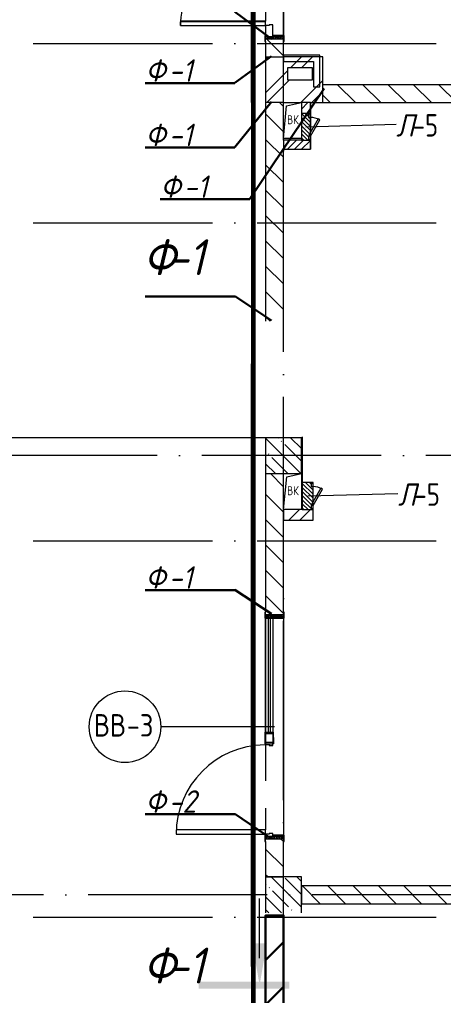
# Model space of a CAD drawing. Header units: millimetres. Extents: x -592259 to 288321, y -552984 to 293768.
# Drawn here: x 154590 to 159324, y 34901 to 45792 of the extents above; entities that cross this region are included whole.
import ezdxf

# ---------------------------------------------------------------- set-up
doc = ezdxf.new("R2010")
doc.units = ezdxf.units.MM
doc.linetypes.add('ADSK_Линия сетки', pattern=[2500, 2000, -250, 0, -250])
doc.linetypes.add('ADSK_Скрыто', pattern=[600, 300, -300])
for name, color, linetype, lineweight in [('0.1) Блок', 6, 'Continuous', 30), ('2)Фарх готовы', 3, 'Continuous', 30), ('2)Фархверки', 40, 'Continuous', 30), ('4.1) Штук. 3 вып', 6, 'Continuous', 60), ('4.1.1) Штук.  швы3 вып.', 6, 'Continuous', 60), ('A-DETL-____-OTLN', 250, 'Continuous', 5), ('A-DETL-GENF-OTLN', 250, 'Continuous', 5), ('A-DOOR-____-IDEN', 250, 'Continuous', 9), ('A-DOOR-____-MCUT', 250, 'Continuous', 5), ('A-DOOR-____-OTLN', 250, 'Continuous', 5), ('A-DOOR-FRAM-MCUT', 250, 'Continuous', 5), ('A-DOOR-FRAM-OTLN', 250, 'Continuous', 5), ('A-DOOR-GLAZ-MCUT', 250, 'Continuous', 5), ('A-FLOR-____-OTLN', 250, 'Continuous', 9), ('A-GENM-____-MCUT', 250, 'Continuous', 25), ('A-GENM-____-OTLN', 250, 'Continuous', 9), ('A-GLAZ-____-OTLN', 250, 'Continuous', 5), ('A-WALL-____-MCUT', 250, 'Continuous', 13), ('A-WALL-____-PATT', 250, 'Continuous', 13), ('G-____-____-SYMB', 250, 'ADSK_Скрыто', 9), ('I-WALL-____-OTLN', 250, 'Continuous', 9), ('S-COLS-____-MCUT', 250, 'Continuous', 25), ('S-COLS-____-OTLN', 250, 'Continuous', 9), ('S-GRID-____-OTLN', 250, 'Continuous', 9)]:
    doc.layers.add(name, color=color, linetype=linetype, lineweight=lineweight)
doc.styles.add('GOST Common_1', font='', dxfattribs={"width": 0.9, "height": 250})
doc.styles.add('ISOCPEUR', font='isocpeur.ttf', dxfattribs={"width": 0.8, "height": 100})
doc.styles.add('ISOCPEUR_I', font='isocpeui.ttf', dxfattribs={"width": 0.9, "height": 12.5})
doc.styles.add('ISOCPEUR_I_1', font='ГОСТ тип А.ttf', dxfattribs={"height": 2500})
doc.styles.get('GOST Common_1').set_extended_font_data('GOST Common')
pattern_1 = [(135, (12287.91, -0.0006), (-141.42136, -141.42136), [])]
pattern_2 = [(45, (12287.9, -0.0006), (-224.5064, 224.5064), []), (45, (12367.3, -0.0006), (0, 449.0128), []), (45, (12208.54, -0.0006), (0, 449.0128), [])]
pattern_3 = [(45, (12287.9, -0.0006), (-251.4472, 251.4472), []), (45, (12287.9, 381), (-251.4472, 251.4472), [])]
pattern_4 = [(45, (125, 0), (-22.6274, 22.6274), [])]

# ---------------------------------------------------------------- blocks, each defined once
blk = doc.blocks.new('Разрез - Номер вида сзади_3_5 мм-32550532-АР1_Кладочный план 1 этажа С2и3')
at = {"layer": 'G-____-____-SYMB', "linetype": 'Continuous'}
for points in [[(9.8, 0.4), (9.8, -0.39), (-0.33, -0.39), (-0.33, 0.4)], [(2.18, -4.67), (3, 0), (3.82, -4.67)]]:
    blk.add_hatch(color=256, dxfattribs=at).paths.add_polyline_path(points)
at = {"layer": 'G-____-____-SYMB', "linetype": 'Continuous', "lineweight": 20}
blk.add_line((3, -3), (3, -9.66), dxfattribs=at)
blk = doc.blocks.new('Дверь_СКБ_2Ст_Фрамуга2 - Н_ВВ-3_2500x2600h_Учебные помещения_Фрамуга слева-42054644-АР1_Маркировочный план 1 этажа С2и3')
at = {"layer": 'A-DOOR-____-OTLN'}
h = blk.add_hatch(dxfattribs=at)
h.set_pattern_fill('FP_8', color=256, style=0, pattern_type=2)
h.set_pattern_definition([(135, (1051.41, 164.685), (-14.1421, -14.1421), []), (225, (1051.41, 164.685), (14.1421, -14.1421), [])])
h.paths.add_polyline_path([(1237.5, -86.6), (1237.5, -100), (1262.5, -100), (1262.5, 100), (1237.5, 100)])
at = {"layer": 'A-DOOR-FRAM-OTLN'}
h = blk.add_hatch(dxfattribs=at)
h.set_pattern_fill('FP_9', color=256, style=0, pattern_type=2)
h.set_pattern_definition([(45, (-1071.384, 164.685), (-14.1421, 14.1421), []), (135, (-1071.384, 164.685), (-14.1421, -14.1421), [])])
h.paths.add_polyline_path([(-1237.5, 100), (-1237.5, -100), (-1212.5, -100), (-1212.5, 100), (-1228.7, 100)])
at = {"layer": 'A-DOOR-____-MCUT'}
for p, q in [((-1187.5, 1100), (-1187.5, 100)), ((-1137.5, 1100), (-1187.5, 1100)), ((-1137.5, 100), (-1137.5, 1100)), ((-1187.5, 100), (-1137.5, 100))]:
    blk.add_line(p, q, dxfattribs=at)
at = {"layer": 'A-DOOR-FRAM-MCUT'}
for p, q in [((-1197.5, 108), (-1267.5, 108)), ((-1267.5, 108), (-1267.5, 100)), ((-1267.5, 100), (-1197.5, 100)), ((-1212.5, 100), (-1237.5, 100)), ((-1237.5, 100), (-1237.5, -100)), ((-1187.5, 100), (-1212.5, 100)), ((-1212.5, 100), (-1212.5, 20)), ((-1212.5, -100), (-1212.5, 100)), ((-1212.5, 20), (-1177.5, 20)), ((-1197.5, 20), (-1212.5, 20)), ((-1212.5, 20), (-1212.5, -100)), ((-1197.5, 100), (-1197.5, 108)), ((-1197.5, -100), (-1197.5, 20)), ((-1187.5, 60), (-1187.5, 100)), ((-1177.5, 60), (-1187.5, 60)), ((-1177.5, 20), (-1177.5, 60)), ((-187.5, 60), (-197.5, 60)), ((-197.5, 60), (-197.5, 20)), ((-197.5, 20), (-162.5, 20)), ((-187.5, 100), (-187.5, 60)), ((-162.5, 100), (-187.5, 100)), ((-177.5, 108), (-177.5, 100)), ((-107.5, 108), (-177.5, 108)), ((-177.5, 100), (-177.5, 20)), ((-177.5, 12), (-177.5, 20)), ((-107.5, 12), (-177.5, 12)), ((-62.5, 100), (-162.5, 100)), ((-162.5, 20), (-162.5, 100)), ((-162.5, 20), (-162.5, 100)), ((-62.5, 20), (-162.5, 20)), ((-117.5, 108), (-117.5, 100)), ((-47.5, 108), (-117.5, 108)), ((-117.5, 20), (-117.5, 12)), ((-117.5, 12), (-47.5, 12)), ((-107.5, 100), (-107.5, 108)), ((-107.5, 20), (-107.5, 12)), ((-62.5, 100), (-62.5, 20)), ((-47.5, 100), (-47.5, 108)), ((-47.5, 100), (-47.5, 20)), ((-47.5, 100), (1237.5, 100)), ((-47.5, 12), (-47.5, 20)), ((1237.5, 20), (-47.5, 20)), ((1292.5, 108), (1222.5, 108)), ((1222.5, 108), (1222.5, 100)), ((1222.5, 100), (1222.5, 20)), ((1222.5, 100), (1292.5, 100)), ((1237.5, 20), (1222.5, 20)), ((1222.5, 20), (1222.5, -100)), ((1237.5, 100), (1237.5, 20)), ((1262.5, 100), (1237.5, 100)), ((1237.5, 100), (1237.5, -100)), ((1237.5, -100), (1237.5, 20)), ((1262.5, -100), (1262.5, 100)), ((1292.5, 100), (1292.5, 108)), ((-1197.5, -100), (-1267.5, -100)), ((-1267.5, -100), (-1267.5, -108)), ((-1267.5, -108), (-1197.5, -108)), ((-1237.5, -100), (-1212.5, -100)), ((-1212.5, -100), (-1197.5, -100)), ((-1197.5, -108), (-1197.5, -100)), ((1222.5, -100), (1237.5, -100)), ((1292.5, -100), (1222.5, -100)), ((1222.5, -100), (1222.5, -108)), ((1222.5, -108), (1292.5, -108)), ((1237.5, -100), (1262.5, -100)), ((1292.5, -108), (1292.5, -100))]:
    blk.add_line(p, q, dxfattribs=at)
at = {"layer": 'A-DOOR-GLAZ-MCUT'}
for p, q in [((1222.5, 70), (-62.5, 70)), ((1222.5, 50), (-62.5, 50))]:
    blk.add_line(p, q, dxfattribs=at)
blk = doc.blocks.new('Дверь_СКБ_1Ст_Фрамуга1 - Н_ВВ-9л_1250x2600h_Лаборантская-42082131-АР1_Маркировочный план 1 этажа С2и3')
at = {"layer": 'A-DOOR-____-OTLN'}
h = blk.add_hatch(dxfattribs=at)
h.set_pattern_fill('FP_10', color=256, style=0, pattern_type=2)
h.set_pattern_definition([(135, (1676.41, 164.685), (-14.14214, -14.14214), []), (225, (1676.41, 164.685), (14.14214, -14.14214), [])])
h.paths.add_polyline_path([(612, -50), (612, -100), (638, -100), (638, 100), (612, 100), (612, 20)])
at = {"layer": 'A-DOOR-FRAM-OTLN'}
h = blk.add_hatch(dxfattribs=at)
h.set_pattern_fill('FP_11', color=256, style=0, pattern_type=2)
h.set_pattern_definition([(45, (-446.384, 164.685), (-14.1421, 14.1421), []), (135, (-446.384, 164.685), (-14.1421, -14.1421), [])])
h.paths.add_polyline_path([(-612, -100), (-588, -100), (-588, 100), (-612, 100), (-612, 20)])
at = {"layer": 'A-DOOR-____-MCUT'}
for p, q in [((-463, 1050), (-463, 100)), ((-413, 1050), (-463, 1050)), ((-463, 1050), (-423, 1050)), ((-463, 1050), (-463, 100)), ((-423, 100), (-423, 1050)), ((-413, 100), (-413, 1050)), ((-463, 100), (-413, 100)), ((-463, 100), (-423, 100))]:
    blk.add_line(p, q, dxfattribs=at)
at = {"layer": 'A-DOOR-____-OTLN'}
blk.add_arc((-463, 100), 950, 360, 90, dxfattribs=at)
at = {"layer": 'A-DOOR-FRAM-MCUT'}
for p, q in [((-572, 108), (-642, 108)), ((-642, 108), (-642, 100)), ((-642, 100), (-572, 100)), ((-588, 100), (-612, 100)), ((-612, 100), (-612, -100)), ((-463, 100), (-588, 100)), ((-588, 100), (-588, 20)), ((-588, 20), (-453, 20)), ((-588, -100), (-588, 100)), ((-572, 20), (-588, 20)), ((-588, 20), (-588, -100)), ((-572, 100), (-572, 108)), ((-572, -100), (-572, 20)), ((-463, 60), (-463, 100)), ((-453, 60), (-463, 60)), ((-453, 20), (-453, 60)), ((487, 60), (477, 60)), ((477, 60), (477, 20)), ((477, 20), (612, 20)), ((487, 100), (487, 60)), ((612, 100), (487, 100)), ((668, 108), (598, 108)), ((598, 108), (598, 100)), ((598, 100), (668, 100)), ((612, 20), (598, 20)), ((598, 20), (598, -100)), ((612, 20), (612, 100)), ((638, 100), (612, 100)), ((612, 100), (612, -100)), ((612, -100), (612, 20)), ((638, -100), (638, 100)), ((668, 100), (668, 108)), ((-572, -100), (-642, -100)), ((-642, -100), (-642, -108)), ((-642, -108), (-572, -108)), ((-612, -100), (-588, -100)), ((-588, -100), (-572, -100)), ((-572, -108), (-572, -100)), ((598, -100), (612, -100)), ((668, -100), (598, -100)), ((598, -100), (598, -108)), ((598, -108), (668, -108)), ((612, -100), (638, -100)), ((668, -108), (668, -100))]:
    blk.add_line(p, q, dxfattribs=at)
blk = doc.blocks.new('BSC_Колонна _Прямоугольная - 400x400-V60-АР1_Маркировочный план 1 этажа С2и3')
at = {"layer": 'S-COLS-____-OTLN', "lineweight": 5}
h = blk.add_hatch(dxfattribs=at)
h.set_pattern_fill('FP_95', color=256, style=0, pattern_type=2)
h.set_pattern_definition([(135, (-145249.98, -40925), (-142.56192, -142.56192), []), (135, (-145107.42, -40925), (-142.56192, -142.56192), [252.016, -50.403, 3.353, -47.05])])
h.paths.add_polyline_path([(200, -200), (200, 200), (-200, 200), (-200, -200), (178, -200)])
at = {"layer": 'S-COLS-____-MCUT', "lineweight": 5}
for p, q in [((200, 200), (-200, 200)), ((-200, 200), (-200, -200)), ((200, -200), (200, 200)), ((-200, -200), (200, -200))]:
    blk.add_line(p, q, dxfattribs=at)
blk = doc.blocks.new('_Wn_-As_OpeningMEP_floor__Rectangular - _Wn_-As_OpeningMEP_floor__Rectangular-34705337-АР1_Маркировочный план 1 этажа С2и3')
at = {"layer": 'A-DETL-GENF-OTLN', "lineweight": 5}
for p, q in [((-65, 215), (100, 250)), ((-100, -150), (-65, 215))]:
    blk.add_line(p, q, dxfattribs=at)
blk = doc.blocks.new('АР_Люк - ЛРС_ВК_300х400_внутренний_RAL 9003-42732416-АР1_Маркировочный план 1 этажа С2и3')
at = {"layer": 'A-DOOR-____-OTLN'}
h = blk.add_hatch(dxfattribs=at)
h.set_pattern_fill('FP_148', color=256, style=0, pattern_type=2)
h.set_pattern_definition(pattern_4)
h.paths.add_polyline_path([(230, 60), (220, 43), (190, 60), (20, 60), (20, 40), (-15, 40), (-15, 60), (-25, 60), (-25, -60), (275, -60), (275, 60), (265, 60), (265, 40), (230, 40), (230, 57)])
at = {"layer": 'A-DETL-GENF-OTLN', "lineweight": 5}
for p, q in [((275, 60), (-25, 60)), ((-25, 60), (-25, -60)), ((275, -60), (275, 60)), ((-25, -60), (275, -60))]:
    blk.add_line(p, q, dxfattribs=at)
at = {"layer": 'A-DOOR-____-MCUT', "lineweight": 5}
for p, q in [((48, 165), (38, 148)), ((38, 148), (220, 43)), ((230, 60), (48, 165)), ((20, 60), (-15, 60)), ((-15, 60), (-15, 40)), ((-15, 40), (20, 40)), ((20, 40), (20, 60)), ((220, 43), (230, 60)), ((265, 60), (230, 60)), ((230, 60), (230, 40)), ((230, 40), (265, 40)), ((265, 40), (265, 60))]:
    blk.add_line(p, q, dxfattribs=at)
blk.add_arc((230, 60), 210, 150, 180, dxfattribs=at)
at = {"layer": 'A-DOOR-____-OTLN'}
blk.add_line((230, 60), (48, 165), dxfattribs=at)
blk = doc.blocks.new('ASML_АР_Отделка Люка - ВО Отделка люков_Грунтовка 0_Шпатлевка 0_Окраска 0_0-42467640-АР1_Маркировочный план 1 этажа С2и3')
at = {"layer": 'A-GENM-____-MCUT', "lineweight": 5}
for p, q in [((-140, 3), (-150, 3)), ((-150, 3), (-150, 0)), ((65, 3), (-105, 3)), ((150, 3), (140, 3)), ((150, 0), (150, 3)), ((-150, 0), (-140, 0)), ((-105, 0), (70, 0)), ((103, 0), (105, 0)), ((140, 0), (150, 0))]:
    blk.add_line(p, q, dxfattribs=at)
blk = doc.blocks.new('АР_Люк - ЛРС_ВК_300х400_внутренний_RAL 9003-42726780-АР1_Маркировочный план 1 этажа С2и3')
at = {"layer": 'A-DOOR-____-OTLN'}
h = blk.add_hatch(dxfattribs=at)
h.set_pattern_fill('FP_148', color=256, style=0, pattern_type=2)
h.set_pattern_definition(pattern_4)
h.paths.add_polyline_path([(93, -50), (275, -50), (275, 50), (265, 50), (265, 30), (230, 30), (230, 50), (220, 33), (190, 50), (20, 50), (20, 30), (-15, 30), (-15, 50), (-25, 50), (-25, -50), (38, -50)])
at = {"layer": 'A-DETL-GENF-OTLN', "lineweight": 5}
for p, q in [((275, 50), (-25, 50)), ((-25, 50), (-25, -50)), ((275, -50), (275, 50)), ((-25, -50), (275, -50))]:
    blk.add_line(p, q, dxfattribs=at)
at = {"layer": 'A-DOOR-____-MCUT', "lineweight": 5}
for p, q in [((48, 155), (38, 138)), ((38, 138), (220, 33)), ((230, 50), (48, 155)), ((20, 50), (-15, 50)), ((-15, 50), (-15, 30)), ((-15, 30), (20, 30)), ((20, 30), (20, 50)), ((220, 33), (230, 50)), ((265, 50), (230, 50)), ((230, 50), (230, 30)), ((230, 30), (265, 30)), ((265, 30), (265, 50))]:
    blk.add_line(p, q, dxfattribs=at)
blk.add_arc((230, 50), 210, 150, 180, dxfattribs=at)
at = {"layer": 'A-DOOR-____-OTLN'}
blk.add_line((230, 50), (48, 155), dxfattribs=at)
blk = doc.blocks.new('ADSK_Марка_Дверь - Типоразмер_ADSK_Марка-30565456-АР1_Маркировочный план 1 этажа С2и3')
at = {"layer": 'A-DOOR-____-IDEN'}
blk.add_circle((0, 0), 4, dxfattribs=at)

msp = doc.modelspace()

# ---------------------------------------------------------------- hatches: boundary and pattern name
at = {"layer": '0.1) Блок'}
h = msp.add_hatch(dxfattribs=at)
h.set_pattern_fill('ANSI31', color=256, scale=111)
h.set_pattern_definition([(45, (0.32, -19869.74), (-249.2021, 249.2021), [])])
h.paths.add_polyline_path([(157338.2107, 33955.2574), (157538.2326, 33955.2574), (157537.9138, 35794.2121), (157337.8919, 35794.2121)])
at = {"layer": 'A-WALL-____-PATT', "lineweight": 15, "true_color": 0x000000}
h = msp.add_hatch(dxfattribs=at)
h.set_pattern_fill('FP_2', color=18, style=0, pattern_type=2)
h.set_pattern_definition(pattern_1)
h.paths.add_polyline_path([(157537.8919, 45374.9994), (157537.8919, 45574.9994), (157337.8919, 45574.9994), (157337.8919, 45374.9994)])
h.paths.add_polyline_path([(157537.8917, 46825), (157537.8919, 47325), (157337.8919, 47325), (157337.8919, 46825)])
h.paths.add_polyline_path([(157337.8919, 47725), (157537.8919, 47725), (157537.8919, 49924.9994), (157337.8919, 49924.9994), (157337.8919, 47901.9537)])
h.paths.add_polyline_path([(157537.8919, 52424.9994), (157537.8919, 53425), (157337.8919, 53425), (157337.8919, 52424.9994), (157529.5501, 52424.9994)])
h = msp.add_hatch(dxfattribs=at)
h.set_pattern_fill('FP_4', color=18, style=0, pattern_type=2)
h.set_pattern_definition(pattern_3)
h.paths.add_polyline_path([(157337.8919, 45114.9994), (157587.8919, 45114.9994), (157587.8919, 45374.9994), (157337.8919, 45374.9994), (157337.8919, 45124.9684)])
h = msp.add_hatch(dxfattribs=at)
h.set_pattern_fill('FP_4', color=18, style=0, pattern_type=2)
h.set_pattern_definition(pattern_3)
h.paths.add_polyline_path([(157737.8919, 45254.9994), (157857.8919, 45254.9994), (157857.8919, 45374.9994), (157587.8919, 45374.9994), (157587.8919, 45254.9994), (157716.34, 45254.9994)])
h = msp.add_hatch(dxfattribs=at)
h.set_pattern_fill('FP_4', color=18, style=0, pattern_type=2)
h.set_pattern_definition(pattern_3)
h.paths.add_polyline_path([(157872.9138, 45114.9994), (157977.8919, 45114.9994), (157977.8919, 45374.9994), (157857.8919, 45374.9994), (157857.8919, 45114.9994)])
h = msp.add_hatch(dxfattribs=at)
h.set_pattern_fill('FP_4', color=18, style=0, pattern_type=2)
h.set_pattern_definition(pattern_3)
h.paths.add_polyline_path([(157857.8919, 44864.9994), (157977.8919, 44864.9994), (157977.8919, 45114.9994), (157337.8919, 45114.9994), (157337.8919, 44864.9994), (157838.8925, 44864.9994)])
h = msp.add_hatch(dxfattribs=at)
h.set_pattern_fill('FP_2', color=18, style=0, pattern_type=2)
h.set_pattern_definition(pattern_1)
h.paths.add_polyline_path([(159417.7132, 44864.9994), (165037.8919, 44864.9994), (165037.8706, 45064.9994), (157977.8919, 45064.9994), (157977.8919, 44864.9994), (159409.3133, 44864.9994)])
h = msp.add_hatch(dxfattribs=at)
h.set_pattern_fill('FP_2', color=18, style=0, pattern_type=2)
h.set_pattern_definition(pattern_1)
h.paths.add_polyline_path([(157337.8919, 42425), (157537.8919, 42425), (157537.8919, 44864.9994), (157337.8919, 44864.9994), (157337.8919, 42983.6776)])
h = msp.add_hatch(dxfattribs=at)
h.set_pattern_fill('FP_5', color=18, style=0, pattern_type=2)
h.set_pattern_definition(pattern_2)
h.paths.add_polyline_path([(157837.8925, 44744.9994), (157837.8925, 44864.9994), (157737.8925, 44864.9994), (157737.8925, 44744.9994), (157834.8925, 44744.9994)])
h = msp.add_hatch(dxfattribs=at)
h.set_pattern_fill('FP_5', color=18, style=0, pattern_type=2)
h.set_pattern_definition(pattern_2)
h.paths.add_polyline_path([(157834.8925, 44344.9994), (157837.8925, 44344.9994), (157837.3821, 44444.9994), (157537.8929, 44444.9973), (157538.0791, 44344.9994), (157737.8979, 44344.9994)])
h = msp.add_hatch(dxfattribs=at)
h.set_pattern_fill('FP_2', color=18, style=0, pattern_type=2)
h.set_pattern_definition(pattern_1)
h.paths.add_polyline_path([(157337.8919, 36225), (157537.8919, 36225), (157537.8919, 36649.9994), (157337.8919, 36649.9994), (157337.8919, 36508.4041)])
h.paths.add_polyline_path([(157537.8919, 39149.9994), (157537.8919, 40725), (157337.8919, 40725), (157337.8919, 39149.9994)])
h = msp.add_hatch(dxfattribs=at)
h.set_pattern_fill('FP_4', color=18, style=0, pattern_type=2)
h.set_pattern_definition(pattern_3)
h.paths.add_polyline_path([(157747.8919, 40205), (157867.8919, 40205), (157867.8919, 40325), (157537.8919, 40324.9755), (157538.0791, 40205), (157738.0791, 40205)])
h = msp.add_hatch(dxfattribs=at)
h.set_pattern_fill('FP_2', color=18, style=0, pattern_type=2)
h.set_pattern_definition(pattern_1)
h.paths.add_polyline_path([(157737.9138, 35925.1509), (164837.8919, 35925.1509), (164837.8919, 36125.1509), (157737.9138, 36125.1509)])
at = {"layer": 'S-COLS-____-OTLN', "lineweight": 5, "true_color": 0x000000}
h = msp.add_hatch(dxfattribs=at)
h.set_pattern_fill('FP_1', color=18, style=0, pattern_type=2)
h.set_pattern_definition([(135, (12287.91, -0.0006), (-142.5612, -142.5612), []), (135, (12430.48, -0.0006), (-142.5612, -142.5612), [252.016, -50.403, 3.353, -47.05])])
h.paths.add_polyline_path([(157607.8919, 35825), (157737.8919, 35825), (157737.8919, 36225), (157337.8919, 36225), (157337.8919, 35825), (157538.0791, 35825)])

# ---------------------------------------------------------------- linework, layer by layer
at = {"layer": '0.1) Блок'}
msp.add_lwpolyline([(157338.2107, 33955.2574), (157538.2326, 33955.2574), (157537.9138, 35794.2121), (157337.8919, 35794.2121)], close=True, dxfattribs=at)
at = {"layer": '2)Фарх готовы'}
for p, q in [((155993.8457, 42700.5987), (156993.8457, 42700.5987)), ((157404.9848, 42434.187), (156993.8457, 42703.7426))]:
    msp.add_line(p, q, dxfattribs=at)
at = {"layer": '2)Фархверки'}
for p, q in [((157407.3486, 45572.8363), (156993.8457, 45878.1639)), ((157404.9848, 45384.1864), (156993.8457, 45085.8889)), ((155993.8457, 45083.2451), (156993.8457, 45083.2451)), ((157993.3099, 45020.4906), (157161.211, 43789.9019)), ((157404.9848, 44874.1864), (156993.8457, 44366.7849)), ((155993.8457, 44364.141), (156993.8457, 44364.141)), ((156161.211, 43786.7581), (157161.211, 43786.7581)), ((157404.9848, 39159.1864), (156993.8457, 39428.742)), ((155993.8457, 39425.5982), (156993.8457, 39425.5982)), ((155993.8457, 36925.5982), (156993.8457, 36925.5982)), ((157404.9848, 36648.9081), (156993.8457, 36928.742))]:
    msp.add_line(p, q, dxfattribs=at)
at = {"layer": '4.1) Штук. 3 вып'}
msp.add_lwpolyline([(152824.391, 48485.5), (152824.391, 58375), (157197.4452, 58375), (157197.4452, 211.6505), (152824.391, 211.6505), (152824.391, 10513.9665)], dxfattribs=at)
at = {"layer": '4.1.1) Штук.  швы3 вып.'}
for points in [[(157197.4452, 44864.9994), (157197.4452, 49128.3525)], [(157197.4452, 37687.0217), (157197.4452, 41950.3747)], [(157197.4452, 35224.6692), (157197.4452, 39488.0223)]]:
    msp.add_lwpolyline(points, dxfattribs=at)
at = {"layer": 'A-DETL-____-OTLN', "color": 18, "true_color": 0x000000}
for p, q in [((157942.9138, 45395), (157537.9138, 45395)), ((157537.9138, 45395), (157537.9138, 45325)), ((157537.9138, 45325), (157872.9138, 45325)), ((157872.9138, 45325), (157872.9138, 45040)), ((157942.9138, 45040), (157942.9138, 45395)), ((157872.9138, 45040), (157942.9138, 45040))]:
    msp.add_line(p, q, dxfattribs=at)
msp.add_arc((157337.8872, 36696.9328), 1000, 90.57296735, 179.82429283, dxfattribs=at)
at = {"layer": 'A-DOOR-____-IDEN', "color": 18, "true_color": 0x000000}
for p, q in [((157787.8925, 44594.9994), (158795.5351, 44624.5229)), ((157807.8919, 40475), (158815.5345, 40504.5235)), ((157437.8919, 37899.9994), (156167.8919, 37899.9994))]:
    msp.add_line(p, q, dxfattribs=at)
at = {"layer": 'A-FLOR-____-OTLN', "color": 18, "lineweight": 5, "true_color": 0x000000}
for p, q in [((157337.8919, 46674.9994), (157337.8919, 45774.9994)), ((157838.8925, 44864.9994), (157838.8925, 44531.7315)), ((157737.8919, 44464.9994), (157537.8919, 44464.9994)), ((157838.8925, 44491.7315), (157838.8925, 44344.9994)), ((157337.8919, 41125), (152737.9138, 41125)), ((157538.0791, 40325), (157538.0791, 40725)), ((157738.0791, 40725), (157738.0791, 40325)), ((157337.8919, 39109.9994), (157337.8919, 37724.9994)), ((157337.8919, 37699.9994), (157337.8919, 37297.4508)), ((157337.8919, 36990.9911), (157337.8919, 36749.9994))]:
    msp.add_line(p, q, dxfattribs=at)
at = {"layer": 'A-WALL-____-MCUT', "color": 18, "lineweight": 15, "true_color": 0x000000}
for p, q in [((157337.8919, 45544.9994), (157337.8919, 42425)), ((157537.8919, 45374.9994), (157537.8919, 45544.9994)), ((157337.8919, 45374.9994), (157537.8919, 45374.9994)), ((157977.8919, 45374.9994), (157537.8919, 45374.9994)), ((157977.8919, 44864.9994), (157977.8919, 45374.9994)), ((157587.8919, 45114.9994), (157587.8919, 45254.9994)), ((157587.8919, 45254.9994), (157857.8919, 45254.9994)), ((157857.8919, 45254.9994), (157857.8919, 45114.9994)), ((157857.8919, 45114.9994), (157587.8919, 45114.9994)), ((164837.8931, 45064.9994), (157977.8919, 45064.9994)), ((157537.8919, 44864.9994), (157337.8919, 44864.9994)), ((157537.8919, 44444.9994), (157537.8919, 44864.9994)), ((157537.8919, 44864.9994), (157737.8925, 44864.9994)), ((157737.8925, 44864.9994), (157737.8925, 44444.9994)), ((157837.8925, 44864.9994), (157737.8925, 44864.9994)), ((157837.8925, 44864.9994), (165037.8919, 44864.9994)), ((157837.8925, 44744.9994), (157837.8925, 44864.9994)), ((157737.8925, 44444.9994), (157537.8919, 44444.9994)), ((157537.8919, 44444.9994), (157537.8919, 44344.9994)), ((157837.8925, 44344.9994), (157837.8925, 44444.9994)), ((157537.8919, 42425), (157537.8919, 44344.9994)), ((157537.8919, 44344.9994), (157837.8925, 44344.9994)), ((157747.8919, 41135), (157747.8919, 40325)), ((157337.8919, 40725), (157337.8919, 39179.9994)), ((157537.8919, 40325), (157537.8919, 40725)), ((157747.8919, 40325), (157537.8919, 40325)), ((157537.8919, 40325), (157537.8919, 40205)), ((157867.8919, 40205), (157867.8919, 40325)), ((157537.8919, 39179.9994), (157537.8919, 40205)), ((157537.8919, 40205), (157867.8919, 40205)), ((157337.8919, 36619.9994), (157337.8919, 36225)), ((157537.8919, 36225), (157537.8919, 36619.9994)), ((157337.8919, 36225), (157537.8919, 36225)), ((164837.8919, 36125.1509), (157737.9138, 36125.1509)), ((157737.9138, 36125.1509), (157737.9138, 35925.1509)), ((157737.9138, 35925.1509), (164837.8919, 35925.1509))]:
    msp.add_line(p, q, dxfattribs=at)
at = {"layer": 'I-WALL-____-OTLN', "color": 18, "lineweight": 15, "true_color": 0x000000}
for p, q in [((157537.8919, 46784.9994), (157537.8919, 45614.9994)), ((157537.8919, 39109.9994), (157537.8919, 36689.9994))]:
    msp.add_line(p, q, dxfattribs=at)
at = {"layer": 'S-COLS-____-MCUT', "color": 18, "lineweight": 5, "true_color": 0x000000}
for p, q in [((157737.8919, 36225), (157337.8919, 36225)), ((157337.8919, 36225), (157337.8919, 35825)), ((157737.8919, 35825), (157737.8919, 36225))]:
    msp.add_line(p, q, dxfattribs=at)
at = {"layer": 'S-GRID-____-OTLN', "color": 18, "linetype": 'ADSK_Линия сетки', "true_color": 0x000000}
for p, q in [((157537.9138, -2919.5356), (157537.9138, 61063.6538)), ((77240.3519, 45525), (168626.8279, 45525)), ((77240.3519, 43525), (168626.8279, 43525)), ((168626.8279, 40925), (111607.9138, 40925)), ((77240.3519, 39975), (168626.8279, 39975)), ((167356.8279, 36025), (111607.9138, 36025)), ((77240.3519, 35775), (168626.8279, 35775))]:
    msp.add_line(p, q, dxfattribs=at)

# ---------------------------------------------------------------- block references
at = {"layer": 'A-DOOR-____-IDEN', "color": 18, "true_color": 0x000000, "xscale": 99.99999999999993, "yscale": 99.99999999999993, "zscale": 99.99999999999993}
msp.add_blockref('ADSK_Марка_Дверь - Типоразмер_ADSK_Марка-30565456-АР1_Маркировочный план 1 этажа С2и3', (155767.8919, 37899.9994), dxfattribs=at)
at = {"layer": 'A-DOOR-____-OTLN', "color": 18, "true_color": 0x000000}
for name, p, rotation in [('Дверь_СКБ_1Ст_Фрамуга1 - Н_ВВ-9л_1250x2600h_Лаборантская-42082131-АР1_Маркировочный план 1 этажа С2и3', (157437.8919, 46187.4994), 89.99999999999993), ('АР_Люк - ЛРС_ВК_300х400_внутренний_RAL 9003-42726780-АР1_Маркировочный план 1 этажа С2и3', (157787.8925, 44719.9994), 270), ('АР_Люк - ЛРС_ВК_300х400_внутренний_RAL 9003-42732416-АР1_Маркировочный план 1 этажа С2и3', (157807.8919, 40600), 270), ('Дверь_СКБ_2Ст_Фрамуга2 - Н_ВВ-3_2500x2600h_Учебные помещения_Фрамуга слева-42054644-АР1_Маркировочный план 1 этажа С2и3', (157437.8919, 37887.4994), 89.99999999999993)]:
    msp.add_blockref(name, p, dxfattribs=dict(at, rotation=rotation))
at = {"layer": 'A-GENM-____-OTLN', "color": 18, "lineweight": 5, "true_color": 0x000000, "rotation": 270}
for p in [(157834.8925, 44594.9994), (157864.8919, 40475)]:
    msp.add_blockref('ASML_АР_Отделка Люка - ВО Отделка люков_Грунтовка 0_Шпатлевка 0_Окраска 0_0-42467640-АР1_Маркировочный план 1 этажа С2и3', p, dxfattribs=at)
at = {"layer": 'A-GLAZ-____-OTLN', "color": 18, "true_color": 0x000000}
for p in [(157637.8919, 44614.9994), (157638.0791, 40475)]:
    msp.add_blockref('_Wn_-As_OpeningMEP_floor__Rectangular - _Wn_-As_OpeningMEP_floor__Rectangular-34705337-АР1_Маркировочный план 1 этажа С2и3', p, dxfattribs=at)
at = {"layer": 'G-____-____-SYMB', "linetype": 'Continuous', "xscale": 99.99999999999993, "yscale": 99.99999999999993, "zscale": 99.99999999999993, "rotation": 180}
msp.add_blockref('Разрез - Номер вида сзади_3_5 мм-32550532-АР1_Кладочный план 1 этажа С2и3', (157570.7226, 35017.2237), dxfattribs=at)
at = {"layer": 'S-COLS-____-OTLN', "color": 18, "lineweight": 5, "true_color": 0x000000}
msp.add_blockref('BSC_Колонна _Прямоугольная - 400x400-V60-АР1_Маркировочный план 1 этажа С2и3', (157537.8919, 40925), dxfattribs=at)

# ---------------------------------------------------------------- texts
at = {"layer": '2)Фарх готовы', "char_height": 400, "attachment_point": 1, "style": 'ISOCPEUR_I'}
for s, insert, width in [('\\fISOCPEUR|b0|i1|c204|p34|;Ф', (155973.1075, 43339.6516), 312.658125), ('-1', (156231.0762, 43339.6516), 384.81), ('\\fISOCPEUR|b0|i1|c204|p34|;Ф', (155973.1075, 35434.651), 312.658125), ('-1', (156231.0762, 35434.651), 384.81)]:
    msp.add_mtext(s, dxfattribs=dict(at, insert=insert, width=width))
at = {"layer": '2)Фархверки', "attachment_point": 1}
for s, insert, char_height, width, style in [('\\fISOCPEUR|b0|i1|c204|p34|;Ф', (155997.9474, 45348.3806), 250, 312.658125, 'ISOCPEUR_I'), ('-1', (156255.9162, 45348.3806), 250, 384.81, 'ISOCPEUR_I'), ('ВК', (157577.913, 44723.9549), 100, 160.3375, 'ISOCPEUR'), ('\\fISOCPEUR|b0|i1|c204|p34|;Ф', (155997.9474, 44629.2765), 250, 312.658125, 'ISOCPEUR_I'), ('-1', (156255.9162, 44629.2765), 250, 384.81, 'ISOCPEUR_I'), ('\\fISOCPEUR|b0|i1|c204|p34|;Ф', (156165.3127, 44051.8935), 250, 312.658125, 'ISOCPEUR_I'), ('-1', (156423.2815, 44051.8935), 250, 384.81, 'ISOCPEUR_I'), ('ВК', (157578.1001, 40583.9554), 100, 160.3375, 'ISOCPEUR'), ('\\fISOCPEUR|b0|i1|c204|p34|;Ф', (155997.9474, 39690.7336), 250, 312.658125, 'ISOCPEUR_I'), ('-1', (156255.9162, 39690.7336), 250, 384.81, 'ISOCPEUR_I'), ('\\fISOCPEUR|b0|i1|c204|p34|;Ф', (155997.9474, 37190.7336), 250, 312.658125, 'ISOCPEUR_I'), ('-2', (156255.9162, 37190.7336), 250, 448.945, 'ISOCPEUR_I')]:
    msp.add_mtext(s, dxfattribs=dict(at, insert=insert, char_height=char_height, width=width, style=style))
at = {"layer": 'A-DOOR-____-IDEN', "color": 18, "true_color": 0x000000, "char_height": 250, "attachment_point": 1}
for s, insert, width, style in [('\\fISOCPEUR|b0|i1|c204|p34|;\\W.9;Л', (158795.5351, 44735.8771), 223.670812, 'ISOCPEUR_I_1'), ('-5', (158980.082, 44735.8771), 404.0505, 'ISOCPEUR_I_1'), ('\\fISOCPEUR|b0|i1|c204|p34|;\\W.9;Л', (158815.5345, 40615.8777), 223.670812, 'ISOCPEUR_I_1'), ('-5', (159000.0814, 40615.8777), 404.0505, 'ISOCPEUR_I_1'), ('ВВ', (155419.1345, 38040.45), 447.341625, 'GOST Common_1'), ('-3', (155788.2283, 38040.45), 389.620125, 'GOST Common_1')]:
    msp.add_mtext(s, dxfattribs=dict(at, insert=insert, width=width, style=style))

doc.saveas('drawing.dxf')
